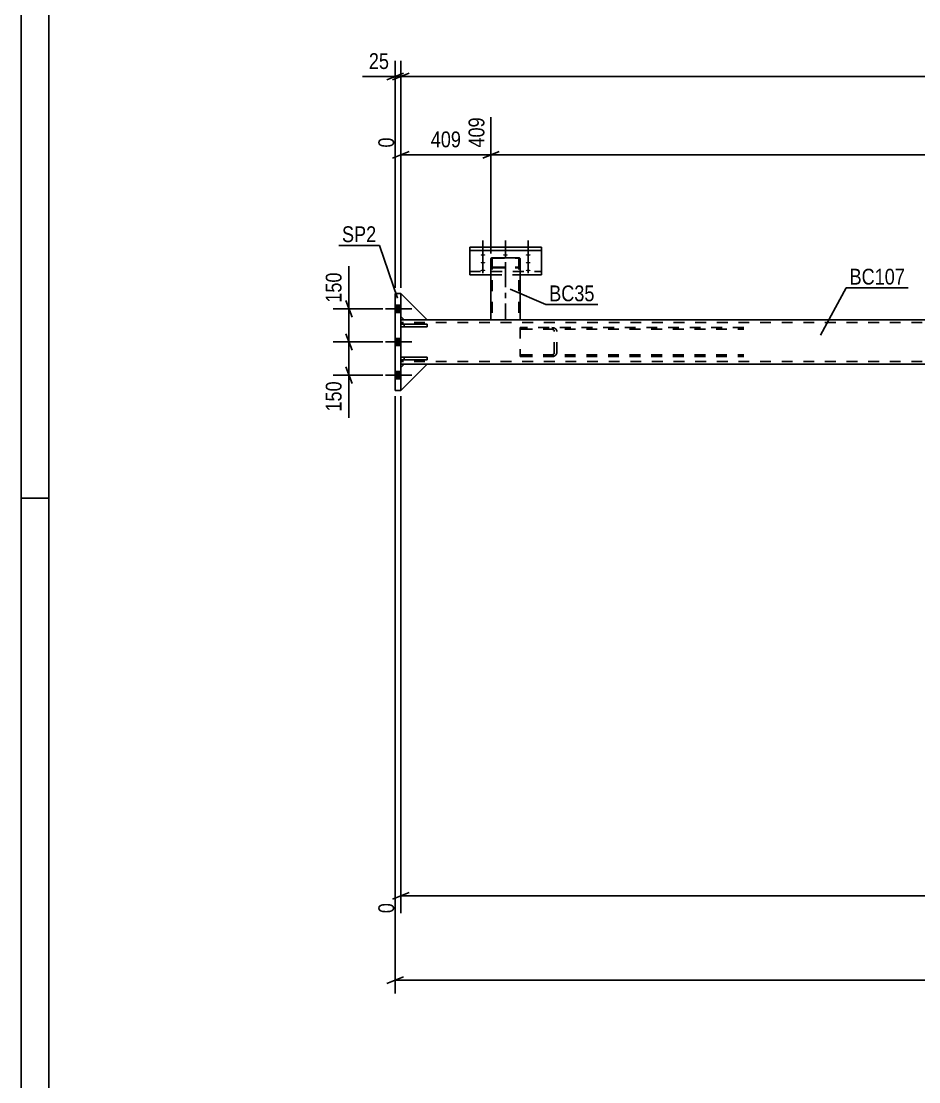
# Model space of a CAD drawing. Header units: millimetres. Extents: x -141 to 1048, y -561 to 280.
# Drawn here: x -140.8 to 21.9, y -368.4 to -176.2 of the extents above; entities that cross this region are included whole.
import ezdxf

# ---------------------------------------------------------------- set-up
doc = ezdxf.new("R2010")
doc.units = ezdxf.units.MM
doc.linetypes.add('DXK_LINE_DOT2', pattern=[3.9198, 1.9599, -1.9599])
doc.linetypes.add('DXK_LINE_DOT3', pattern=[5.9187, 2.979, -0.9799, 0.9799, -0.9799])
doc.styles.add('Arial Narrow', font='ARIALN.TTF', dxfattribs={"height": 0.2})

# ---------------------------------------------------------------- blocks, each defined once
blk = doc.blocks.new('Unknown-389626618-1160')
at = {"color": 5, "linetype": 'Continuous'}
for p, q in [((-140.8, 280.39), (-140.8, -560.61)), ((-135.8, 275.39), (-135.8, -555.61)), ((-135.8, -262.61), (-140.8, -262.61))]:
    blk.add_line(p, q, dxfattribs=at)
blk = doc.blocks.new('Part-389626618-35982 - 35981')
at = {"color": 7, "linetype": 'DXK_LINE_DOT2'}
for p, q in [((-50.1, -231.67), (-50.36, -231.71)), ((-50.36, -231.71), (-50.36, -236.91)), ((-50.36, -232.06), (-50.27, -232.02)), ((-50.27, -232.02), (-50.1, -231.99)), ((-9.82, -231.67), (-50.1, -231.67)), ((-50.1, -231.99), (-9.82, -231.99)), ((-44.28, -231.72), (-44.61, -231.67)), ((-44.61, -231.99), (-44.44, -232.02)), ((-44.21, -232.19), (-44.17, -232.31)), ((-44.17, -236.31), (-44.17, -232.31)), ((-43.73, -232.31), (-43.8, -232.07)), ((-43.73, -236.31), (-43.73, -232.31)), ((-44.17, -236.31), (-44.21, -236.43)), ((-43.8, -236.56), (-43.73, -236.31)), ((-50.27, -236.61), (-50.36, -236.56)), ((-50.36, -236.91), (-50.1, -236.95)), ((-50.1, -236.63), (-50.27, -236.61)), ((-50.1, -236.63), (-9.82, -236.63)), ((-50.1, -236.95), (-9.82, -236.95)), ((-44.44, -236.61), (-44.61, -236.63)), ((-44.61, -236.95), (-44.28, -236.9))]:
    blk.add_line(p, q, dxfattribs=at)
for centre, radius, start, end in [((-44.54, -232.4), 0.401, 32.4104, 75.4453), ((-44.48, -232.5), 0.802, 32.4104, 75.4453), ((-44.54, -236.22), 0.401, 284.5547, 327.5896), ((-44.48, -236.13), 0.802, 284.5547, 327.5896)]:
    blk.add_arc(centre, radius, start, end, dxfattribs=at)
blk = doc.blocks.new('Part-389626618-35997 - 35981')
at = {"color": 2, "linetype": 'Continuous'}
for p, q in [((-55.6, -219.14), (-55.5, -219.08)), ((-55.5, -219.08), (-55.34, -219.05)), ((-55.34, -219.05), (-55.16, -219.03)), ((-55.16, -219.03), (-50.84, -219.03)), ((-50.84, -219.03), (-50.66, -219.05)), ((-50.66, -219.05), (-50.5, -219.08)), ((-50.5, -219.08), (-50.4, -219.14)), ((-55.64, -219.2), (-55.6, -219.14)), ((-55.64, -219.2), (-55.64, -230.31)), ((-50.4, -219.14), (-50.36, -219.2)), ((-50.36, -219.2), (-50.36, -230.31)), ((-55.61, -230.31), (-50.4, -230.31)), ((-50.4, -230.31), (-50.39, -230.31))]:
    blk.add_line(p, q, dxfattribs=at)
at = {"color": 7, "linetype": 'DXK_LINE_DOT2'}
for p, q in [((-55.25, -219.12), (-55.33, -219.14)), ((-55.16, -219.12), (-55.25, -219.12)), ((-55.16, -219.12), (-50.84, -219.12)), ((-50.75, -219.12), (-50.84, -219.12)), ((-50.67, -219.14), (-50.75, -219.12)), ((-55.6, -220.74), (-55.64, -220.68)), ((-55.5, -220.79), (-55.6, -220.74)), ((-55.34, -220.83), (-55.5, -220.79)), ((-55.38, -219.17), (-55.4, -219.2)), ((-55.4, -219.2), (-55.4, -230.31)), ((-55.4, -220.68), (-55.38, -220.71)), ((-55.33, -219.14), (-55.38, -219.17)), ((-55.38, -220.71), (-55.33, -220.73)), ((-55.16, -220.84), (-55.34, -220.83)), ((-55.33, -220.73), (-55.25, -220.75)), ((-55.25, -220.75), (-55.16, -220.76)), ((-55.16, -220.76), (-50.84, -220.76)), ((-55.16, -220.84), (-50.84, -220.84)), ((-50.84, -220.76), (-50.75, -220.75)), ((-50.66, -220.83), (-50.84, -220.84)), ((-50.75, -220.75), (-50.67, -220.73)), ((-50.62, -219.17), (-50.67, -219.14)), ((-50.67, -220.73), (-50.66, -220.73)), ((-50.66, -220.73), (-50.62, -220.71)), ((-50.5, -220.79), (-50.66, -220.83)), ((-50.6, -219.2), (-50.62, -219.17)), ((-50.62, -220.71), (-50.6, -220.68)), ((-50.6, -219.2), (-50.6, -230.31)), ((-50.4, -220.74), (-50.5, -220.79)), ((-50.36, -220.68), (-50.4, -220.74)), ((-55.64, -230.31), (-55.61, -230.31)), ((-55.64, -230.31), (-55.61, -230.31)), ((-50.62, -230.31), (-50.6, -230.31)), ((-50.36, -230.31), (-50.39, -230.31)), ((-50.39, -230.31), (-50.36, -230.31))]:
    blk.add_line(p, q, dxfattribs=at)
at = {"color": 7, "linetype": 'DXK_LINE_DOT3'}
blk.add_line((-53, -230.31), (-53, -219.94), dxfattribs=at)
blk = doc.blocks.new('Bolt-389626618-36134 - 35981')
at = {"linetype": 'Continuous'}
for points in [[(-73, -227.65), (-73, -228.97), (-72, -228.97), (-72, -227.65)], [(-73, -227.65), (-73, -228.97), (-72, -228.97), (-72, -227.65)], [(-73, -227.65), (-73, -228.97), (-72, -228.97), (-72, -227.65)], [(-73, -227.65), (-73, -228.97), (-72, -228.97), (-72, -227.65)], [(-73, -233.65), (-73, -234.97), (-72, -234.97), (-72, -233.65)], [(-73, -233.65), (-73, -234.97), (-72, -234.97), (-72, -233.65)], [(-73, -239.65), (-73, -240.97), (-72, -240.97), (-72, -239.65)], [(-73, -239.65), (-73, -240.97), (-72, -240.97), (-72, -239.65)], [(-73, -239.65), (-73, -240.97), (-72, -240.97), (-72, -239.65)], [(-73, -239.65), (-73, -240.97), (-72, -240.97), (-72, -239.65)]]:
    blk.add_hatch(color=1, dxfattribs=at).paths.add_polyline_path(points)
at = {"color": 1, "linetype": 'Continuous'}
for p, q in [((-74.76, -228.31), (-70, -228.31)), ((-74.76, -228.31), (-70, -228.31)), ((-74.76, -228.31), (-70, -228.31)), ((-74.76, -228.31), (-70, -228.31)), ((-73, -227.65), (-72, -227.65)), ((-73, -227.65), (-72, -227.65)), ((-73, -227.65), (-72, -227.65)), ((-73, -227.65), (-72, -227.65)), ((-73, -228.97), (-72, -228.97)), ((-73, -228.97), (-72, -228.97)), ((-73, -228.97), (-72, -228.97)), ((-73, -228.97), (-72, -228.97)), ((-74.76, -234.31), (-70, -234.31)), ((-74.76, -234.31), (-70, -234.31)), ((-73, -233.65), (-72, -233.65)), ((-73, -233.65), (-72, -233.65)), ((-73, -234.97), (-72, -234.97)), ((-73, -234.97), (-72, -234.97)), ((-73, -239.65), (-72, -239.65)), ((-73, -239.65), (-72, -239.65)), ((-73, -239.65), (-72, -239.65)), ((-73, -239.65), (-72, -239.65)), ((-74.76, -240.31), (-70, -240.31)), ((-74.76, -240.31), (-70, -240.31)), ((-74.76, -240.31), (-70, -240.31)), ((-74.76, -240.31), (-70, -240.31)), ((-73, -240.97), (-72, -240.97)), ((-73, -240.97), (-72, -240.97)), ((-73, -240.97), (-72, -240.97)), ((-73, -240.97), (-72, -240.97))]:
    blk.add_line(p, q, dxfattribs=at)
blk = doc.blocks.new('Part-389626618-36077 - 35981')
at = {"color": 2, "linetype": 'Continuous'}
for p, q in [((-72, -230.31), (-71.4, -230.31)), ((-67.2, -230.31), (-55.61, -230.31)), ((184.39, -230.31), (-50.39, -230.31)), ((-72, -238.31), (-71.4, -238.31)), ((184.39, -238.31), (-67.2, -238.31))]:
    blk.add_line(p, q, dxfattribs=at)
at = {"color": 7, "linetype": 'DXK_LINE_DOT2'}
for p, q in [((-72, -230.31), (-72, -238.31)), ((-71.4, -230.31), (-67.2, -230.31)), ((555.64, -230.31), (-55.61, -230.31)), ((-55.61, -230.31), (-50.39, -230.31)), ((555.64, -230.79), (-72, -230.79)), ((555.64, -237.83), (-72, -237.83)), ((-67.2, -238.31), (-71.4, -238.31))]:
    blk.add_line(p, q, dxfattribs=at)
blk = doc.blocks.new('Part-389626618-36078 - 35981')
at = {"color": 7, "linetype": 'DXK_LINE_DOT2'}
for p, q in [((-72, -238.91), (-71.4, -238.31)), ((-67.2, -238.31), (-72, -243.11)), ((-71.4, -238.31), (-67.2, -238.31)), ((-72, -243.11), (-72, -238.91)), ((-72, -238.91), (-72, -243.11))]:
    blk.add_line(p, q, dxfattribs=at)
blk = doc.blocks.new('Part-389626618-36079 - 35981')
at = {"color": 7, "linetype": 'DXK_LINE_DOT2'}
for p, q in [((-72, -238.91), (-71.4, -238.31)), ((-67.2, -238.31), (-72, -243.11)), ((-71.4, -238.31), (-67.2, -238.31)), ((-72, -243.11), (-72, -238.91)), ((-72, -238.91), (-72, -243.11))]:
    blk.add_line(p, q, dxfattribs=at)
blk = doc.blocks.new('Part-389626618-36080 - 35981')
at = {"color": 2, "linetype": 'Continuous'}
for p, q in [((-72, -238.91), (-71.4, -238.31)), ((-67.2, -238.31), (-72, -243.11)), ((-71.4, -238.31), (-67.2, -238.31))]:
    blk.add_line(p, q, dxfattribs=at)
at = {"color": 7, "linetype": 'DXK_LINE_DOT2'}
for p, q in [((-72, -238.91), (-72, -243.11)), ((-72, -243.11), (-72, -238.91))]:
    blk.add_line(p, q, dxfattribs=at)
blk = doc.blocks.new('Part-389626618-36082 - 35981')
at = {"color": 7, "linetype": 'DXK_LINE_DOT2'}
for p, q in [((-67.2, -230.31), (-72, -225.51)), ((-72, -225.51), (-72, -229.71)), ((-72, -229.71), (-72, -225.51)), ((-72, -229.71), (-71.4, -230.31)), ((-71.4, -230.31), (-67.2, -230.31))]:
    blk.add_line(p, q, dxfattribs=at)
blk = doc.blocks.new('Part-389626618-36083 - 35981')
at = {"color": 2, "linetype": 'Continuous'}
for p, q in [((-67.2, -230.31), (-72, -225.51)), ((-72, -229.71), (-71.4, -230.31)), ((-71.4, -230.31), (-67.2, -230.31))]:
    blk.add_line(p, q, dxfattribs=at)
at = {"color": 7, "linetype": 'DXK_LINE_DOT2'}
for p, q in [((-72, -229.71), (-72, -225.51)), ((-72, -225.51), (-72, -229.71))]:
    blk.add_line(p, q, dxfattribs=at)
blk = doc.blocks.new('Part-389626618-36019 - 35981')
at = {"color": 2, "linetype": 'Continuous'}
for p, q in [((-73, -243.11), (-73, -225.51)), ((-72, -225.51), (-73, -225.51)), ((-72, -243.11), (-72, -225.51)), ((-73, -243.11), (-72, -243.11))]:
    blk.add_line(p, q, dxfattribs=at)
at = {"color": 7, "linetype": 'DXK_LINE_DOT2'}
blk.add_line((-73, -225.51), (-73, -243.11), dxfattribs=at)
blk = doc.blocks.new('Part-389626618-36087 - 35981')
at = {"color": 7, "linetype": 'DXK_LINE_DOT2'}
for p, q in [((-67.2, -237.07), (-72, -237.07)), ((-72, -237.07), (-72, -237.55)), ((-72, -237.55), (-72, -237.07)), ((-72, -237.55), (-67.2, -237.55)), ((-71.4, -237.55), (-71.4, -237.07)), ((-67.2, -237.55), (-67.2, -237.07))]:
    blk.add_line(p, q, dxfattribs=at)
blk = doc.blocks.new('Part-389626618-36027 - 35981')
at = {"color": 2, "linetype": 'Continuous'}
for p, q in [((-59.5, -222.16), (-59.5, -217.11)), ((-59.5, -217.11), (-46.5, -217.11)), ((-46.5, -217.11), (-46.5, -222.16)), ((-46.5, -217.71), (-59.5, -217.71)), ((-59.5, -222.16), (-55.64, -222.16)), ((-50.36, -222.16), (-46.5, -222.16))]:
    blk.add_line(p, q, dxfattribs=at)
at = {"color": 7, "linetype": 'DXK_LINE_DOT2'}
for p, q in [((-59.5, -221.56), (-46.5, -221.56)), ((-55.64, -222.16), (-50.36, -222.16))]:
    blk.add_line(p, q, dxfattribs=at)
blk = doc.blocks.new('Part-389626618-36081 - 35981')
at = {"color": 7, "linetype": 'DXK_LINE_DOT2'}
for p, q in [((-67.2, -230.31), (-72, -225.51)), ((-72, -225.51), (-72, -229.71)), ((-72, -229.71), (-72, -225.51)), ((-72, -229.71), (-71.4, -230.31)), ((-71.4, -230.31), (-67.2, -230.31))]:
    blk.add_line(p, q, dxfattribs=at)
blk = doc.blocks.new('Part-389626618-36084 - 35981')
at = {"color": 2, "linetype": 'Continuous'}
for p, q in [((-72, -231.55), (-72, -231.07)), ((-72, -231.07), (-67.2, -231.07)), ((-72, -231.55), (-67.2, -231.55)), ((-67.2, -231.55), (-67.2, -231.07))]:
    blk.add_line(p, q, dxfattribs=at)
at = {"color": 7, "linetype": 'DXK_LINE_DOT2'}
for p, q in [((-72, -231.07), (-72, -231.55)), ((-71.4, -231.55), (-71.4, -231.07))]:
    blk.add_line(p, q, dxfattribs=at)
blk = doc.blocks.new('Part-389626618-36085 - 35981')
at = {"color": 2, "linetype": 'Continuous'}
for p, q in [((-72, -237.55), (-72, -237.07)), ((-72, -237.07), (-67.2, -237.07)), ((-72, -237.55), (-67.2, -237.55)), ((-67.2, -237.55), (-67.2, -237.07))]:
    blk.add_line(p, q, dxfattribs=at)
at = {"color": 7, "linetype": 'DXK_LINE_DOT2'}
for p, q in [((-72, -237.07), (-72, -237.55)), ((-71.4, -237.55), (-71.4, -237.07))]:
    blk.add_line(p, q, dxfattribs=at)
blk = doc.blocks.new('Part-389626618-36086 - 35981')
at = {"color": 7, "linetype": 'DXK_LINE_DOT2'}
for p, q in [((-67.2, -231.07), (-72, -231.07)), ((-72, -231.07), (-72, -231.55)), ((-72, -231.55), (-72, -231.07)), ((-72, -231.55), (-67.2, -231.55)), ((-71.4, -231.55), (-71.4, -231.07)), ((-67.2, -231.55), (-67.2, -231.07))]:
    blk.add_line(p, q, dxfattribs=at)
blk = doc.blocks.new('Bolt-389626618-36140 - 35981')
at = {"linetype": 'Continuous'}
for points in [[(-57.1, -218.38), (-57.01, -218.39), (-56.92, -218.4), (-56.84, -218.41), (-56.77, -218.43), (-56.72, -218.46), (-56.68, -218.49), (-56.66, -218.52), (-56.66, -218.55), (-56.68, -218.58), (-56.72, -218.61), (-56.77, -218.64), (-56.84, -218.66), (-56.92, -218.67), (-57.01, -218.68), (-57.1, -218.69), (-57.19, -218.68), (-57.28, -218.67), (-57.36, -218.66), (-57.43, -218.64), (-57.48, -218.61), (-57.52, -218.58), (-57.54, -218.55), (-57.54, -218.52), (-57.52, -218.49), (-57.48, -218.46), (-57.43, -218.43), (-57.36, -218.41), (-57.28, -218.4), (-57.19, -218.39)], [(-53.02, -218.38), (-52.93, -218.39), (-52.84, -218.4), (-52.76, -218.41), (-52.69, -218.43), (-52.64, -218.46), (-52.6, -218.49), (-52.58, -218.52), (-52.58, -218.55), (-52.6, -218.58), (-52.64, -218.61), (-52.69, -218.64), (-52.76, -218.66), (-52.84, -218.67), (-52.93, -218.68), (-53.02, -218.69), (-53.11, -218.68), (-53.2, -218.67), (-53.28, -218.66), (-53.35, -218.64), (-53.4, -218.61), (-53.44, -218.58), (-53.46, -218.55), (-53.46, -218.52), (-53.44, -218.49), (-53.4, -218.46), (-53.35, -218.43), (-53.28, -218.41), (-53.2, -218.4), (-53.11, -218.39)], [(-48.9, -218.38), (-48.81, -218.39), (-48.72, -218.4), (-48.64, -218.41), (-48.57, -218.43), (-48.52, -218.46), (-48.48, -218.49), (-48.46, -218.52), (-48.46, -218.55), (-48.48, -218.58), (-48.52, -218.61), (-48.57, -218.64), (-48.64, -218.66), (-48.72, -218.67), (-48.81, -218.68), (-48.9, -218.69), (-48.99, -218.68), (-49.08, -218.67), (-49.16, -218.66), (-49.23, -218.64), (-49.28, -218.61), (-49.32, -218.58), (-49.34, -218.55), (-49.34, -218.52), (-49.32, -218.49), (-49.28, -218.46), (-49.23, -218.43), (-49.16, -218.41), (-49.08, -218.4), (-48.99, -218.39)], [(-57.1, -219.79), (-57.01, -219.8), (-56.92, -219.81), (-56.84, -219.82), (-56.77, -219.84), (-56.72, -219.87), (-56.68, -219.9), (-56.66, -219.93), (-56.66, -219.96), (-56.68, -219.99), (-56.72, -220.02), (-56.77, -220.05), (-56.84, -220.07), (-56.92, -220.08), (-57.01, -220.09), (-57.1, -220.09), (-57.19, -220.09), (-57.28, -220.08), (-57.36, -220.07), (-57.43, -220.05), (-57.48, -220.02), (-57.52, -219.99), (-57.54, -219.96), (-57.54, -219.93), (-57.52, -219.9), (-57.48, -219.87), (-57.43, -219.84), (-57.36, -219.82), (-57.28, -219.81), (-57.19, -219.8)], [(-48.9, -219.79), (-48.81, -219.8), (-48.72, -219.81), (-48.64, -219.82), (-48.57, -219.84), (-48.52, -219.87), (-48.48, -219.9), (-48.46, -219.93), (-48.46, -219.96), (-48.48, -219.99), (-48.52, -220.02), (-48.57, -220.05), (-48.64, -220.07), (-48.72, -220.08), (-48.81, -220.09), (-48.9, -220.09), (-48.99, -220.09), (-49.08, -220.08), (-49.16, -220.07), (-49.23, -220.05), (-49.28, -220.02), (-49.32, -219.99), (-49.34, -219.96), (-49.34, -219.93), (-49.32, -219.9), (-49.28, -219.87), (-49.23, -219.84), (-49.16, -219.82), (-49.08, -219.81), (-48.99, -219.8)], [(-57.1, -221.19), (-57.01, -221.19), (-56.92, -221.2), (-56.84, -221.22), (-56.77, -221.24), (-56.72, -221.26), (-56.68, -221.29), (-56.66, -221.32), (-56.66, -221.36), (-56.68, -221.39), (-56.72, -221.42), (-56.77, -221.44), (-56.84, -221.46), (-56.92, -221.48), (-57.01, -221.49), (-57.1, -221.49), (-57.19, -221.49), (-57.28, -221.48), (-57.36, -221.46), (-57.43, -221.44), (-57.48, -221.42), (-57.52, -221.39), (-57.54, -221.36), (-57.54, -221.32), (-57.52, -221.29), (-57.48, -221.26), (-57.43, -221.24), (-57.36, -221.22), (-57.28, -221.2), (-57.19, -221.19)], [(-48.9, -221.19), (-48.81, -221.19), (-48.72, -221.2), (-48.64, -221.22), (-48.57, -221.24), (-48.52, -221.26), (-48.48, -221.29), (-48.46, -221.32), (-48.46, -221.36), (-48.48, -221.39), (-48.52, -221.42), (-48.57, -221.44), (-48.64, -221.46), (-48.72, -221.48), (-48.81, -221.49), (-48.9, -221.49), (-48.99, -221.49), (-49.08, -221.48), (-49.16, -221.46), (-49.23, -221.44), (-49.28, -221.42), (-49.32, -221.39), (-49.34, -221.36), (-49.34, -221.32), (-49.32, -221.29), (-49.28, -221.26), (-49.23, -221.24), (-49.16, -221.22), (-49.08, -221.2), (-48.99, -221.19)]]:
    blk.add_hatch(color=1, dxfattribs=at).paths.add_polyline_path(points)
at = {"color": 1, "linetype": 'Continuous'}
for p, q in [((-57.1, -219.02), (-57.1, -215.9)), ((-53.02, -219.02), (-53.02, -215.9)), ((-48.9, -219.02), (-48.9, -215.9)), ((-57.1, -220.43), (-57.1, -217.31)), ((-57.1, -221.83), (-57.1, -218.71)), ((-48.9, -220.43), (-48.9, -217.31)), ((-48.9, -221.83), (-48.9, -218.71))]:
    blk.add_line(p, q, dxfattribs=at)
at = {"color": 1, "linetype": 'DXK_LINE_DOT2'}
blk.add_line((-53.02, -221.83), (-53.02, -218.71), dxfattribs=at)
blk = doc.blocks.new('StraightDimension-389626618-37029 - 35981')
at = {"color": 7, "linetype": 'Continuous'}
for p, q in [((184.36, -218.25), (184.36, -191.76)), ((-55.64, -218.25), (-55.64, -193.59)), ((-54.14, -199.77), (-57.14, -200.97)), ((182.86, -200.97), (185.86, -199.77)), ((-55.64, -200.37), (184.36, -200.37))]:
    blk.add_line(p, q, dxfattribs=at)
at = {"color": 0, "linetype": 'Continuous'}
blk.add_wipeout([(183.76, -191.16), (179.56, -191.16), (179.56, -199.67), (183.76, -199.67)], dxfattribs=at)
at = {"color": 0}
blk.add_wipeout([(68.62, -199.62), (68.62, -195.42), (60.1, -195.42), (60.1, -199.62)], dxfattribs=at)
at = {"color": 3, "linetype": 'Continuous', "style": 'Arial Narrow'}
blk.add_text('6409', height=2.863, rotation=90.0002, dxfattribs=at).set_placement((183.16, -199.07))
at = {"color": 3, "style": 'Arial Narrow'}
blk.add_text('6000', height=2.863, dxfattribs=at).set_placement((60.7, -199.02))
blk = doc.blocks.new('StraightDimension-389626618-37030 - 35981')
at = {"color": 7, "linetype": 'Continuous'}
for p, q in [((-55.64, -218.25), (-55.64, -193.59)), ((-72, -224.51), (-72, -197.24)), ((-70.5, -199.77), (-73.5, -200.97)), ((-57.14, -200.97), (-54.14, -199.77)), ((-72, -200.37), (-55.64, -200.37))]:
    blk.add_line(p, q, dxfattribs=at)
at = {"color": 0}
blk.add_wipeout([(-60.48, -199.62), (-60.48, -195.42), (-67.16, -195.42), (-67.16, -199.62)], dxfattribs=at)
at = {"color": 0, "linetype": 'Continuous'}
blk.add_wipeout([(-72.6, -196.64), (-76.8, -196.64), (-76.8, -199.67), (-72.6, -199.67)], dxfattribs=at)
at = {"color": 3, "linetype": 'Continuous', "style": 'Arial Narrow'}
blk.add_text('0', height=2.86, rotation=90.0002, dxfattribs=at).set_placement((-73.2, -199.07))
at = {"color": 0, "linetype": 'Continuous'}
blk.add_wipeout([(-56.24, -192.99), (-60.44, -192.99), (-60.44, -199.67), (-56.24, -199.67)], dxfattribs=at)
at = {"color": 3, "linetype": 'Continuous', "style": 'Arial Narrow'}
blk.add_text('409', height=2.863, rotation=90.0002, dxfattribs=at).set_placement((-56.84, -199.07))
at = {"color": 3, "style": 'Arial Narrow'}
blk.add_text('409', height=2.863, dxfattribs=at).set_placement((-66.56, -199.02))
blk = doc.blocks.new('StraightDimension-389626618-37331 - 35981')
at = {"color": 7, "linetype": 'Continuous'}
for p, q in [((-72, -244.11), (-72, -337.83)), ((184.36, -318.78), (184.36, -343.31)), ((-70.5, -334.1), (-73.5, -335.3)), ((182.86, -335.3), (185.86, -334.1)), ((-72, -334.7), (184.36, -334.7))]:
    blk.add_line(p, q, dxfattribs=at)
at = {"color": 0}
blk.add_wipeout([(60.44, -333.95), (60.44, -329.75), (51.92, -329.75), (51.92, -333.95)], dxfattribs=at)
at = {"color": 0, "linetype": 'Continuous'}
for points in [[(-72.6, -335.4), (-76.8, -335.4), (-76.8, -338.43), (-72.6, -338.43)], [(183.76, -335.4), (179.56, -335.4), (179.56, -343.91), (183.76, -343.91)]]:
    blk.add_wipeout(points, dxfattribs=at)
at = {"color": 3, "style": 'Arial Narrow'}
blk.add_text('6409', height=2.863, dxfattribs=at).set_placement((52.52, -333.35))
at = {"color": 3, "linetype": 'Continuous', "style": 'Arial Narrow'}
for s, height, p in [('0', 2.86, (-73.2, -337.83)), ('6409', 2.863, (183.16, -343.31))]:
    blk.add_text(s, height=height, rotation=90.0002, dxfattribs=at).set_placement(p)
blk = doc.blocks.new('StraightDimension-389626618-38361 - 35981')
at = {"color": 7, "linetype": 'Continuous'}
for p, q in [((-73, -244.11), (-73, -352.36)), ((-71.5, -349.36), (-74.5, -350.56)), ((-73, -349.96), (567.54, -349.96))]:
    blk.add_line(p, q, dxfattribs=at)
blk = doc.blocks.new('StraightDimension-389626618-44401 - 35981')
at = {"color": 7, "linetype": 'Continuous'}
for p, q in [((-72, -224.51), (-72, -183.33)), ((-70.5, -185.58), (-73.5, -186.78)), ((-72, -186.18), (566.54, -186.18))]:
    blk.add_line(p, q, dxfattribs=at)
blk = doc.blocks.new('StraightDimension-389626618-44402 - 35981')
at = {"color": 7, "linetype": 'Continuous'}
for p, q in [((-73, -224.51), (-73, -183.33)), ((-72, -224.51), (-72, -183.33)), ((-74.5, -186.78), (-71.5, -185.58)), ((-70.5, -185.58), (-73.5, -186.78)), ((-73, -186.18), (-72, -186.18))]:
    blk.add_line(p, q, dxfattribs=at)
at = {"color": 0}
blk.add_wipeout([(-73.52, -185.43), (-73.52, -181.23), (-78.38, -181.23), (-78.38, -185.43)], dxfattribs=at)
at = {"color": 7, "linetype": 'Continuous'}
blk.add_line((-73, -186.18), (-78.91, -186.18), dxfattribs=at)
blk.add_line((-73, -186.18), (-78.91, -186.18), dxfattribs=at)
at = {"color": 3, "style": 'Arial Narrow'}
blk.add_text('25', height=2.863, dxfattribs=at).set_placement((-77.78, -184.83))
blk = doc.blocks.new('StraightDimension-389626618-53267 - 35981')
at = {"color": 7, "linetype": 'Continuous'}
for p, q in [((-81.98, -226.81), (-80.78, -229.81)), ((-75.23, -228.31), (-84.23, -228.31)), ((-81.38, -234.31), (-81.38, -228.31)), ((-75.23, -234.31), (-84.23, -234.31)), ((-80.78, -235.81), (-81.98, -232.81))]:
    blk.add_line(p, q, dxfattribs=at)
at = {"color": 0}
blk.add_wipeout([(-82.13, -221.1), (-86.33, -221.1), (-86.33, -227.79), (-82.13, -227.79)], dxfattribs=at)
at = {"color": 7, "linetype": 'Continuous'}
blk.add_line((-81.38, -228.31), (-81.38, -220.58), dxfattribs=at)
blk.add_line((-81.38, -228.31), (-81.38, -220.58), dxfattribs=at)
at = {"color": 3, "style": 'Arial Narrow'}
blk.add_text('150', height=2.863, rotation=90.0002, dxfattribs=at).set_placement((-82.73, -227.19))
blk = doc.blocks.new('StraightDimension-389626618-53268 - 35981')
at = {"color": 7, "linetype": 'Continuous'}
for p, q in [((-75.23, -234.31), (-84.23, -234.31)), ((-81.98, -232.81), (-80.78, -235.81)), ((-81.38, -240.31), (-81.38, -234.31)), ((-80.78, -241.81), (-81.98, -238.81)), ((-75.23, -240.31), (-84.23, -240.31))]:
    blk.add_line(p, q, dxfattribs=at)
at = {"color": 0}
blk.add_wipeout([(-82.13, -240.84), (-86.33, -240.84), (-86.33, -247.52), (-82.13, -247.52)], dxfattribs=at)
at = {"color": 7, "linetype": 'Continuous'}
blk.add_line((-81.38, -240.31), (-81.38, -248.05), dxfattribs=at)
blk.add_line((-81.38, -240.31), (-81.38, -248.05), dxfattribs=at)
at = {"color": 3, "style": 'Arial Narrow'}
blk.add_text('150', height=2.863, rotation=90.0002, dxfattribs=at).set_placement((-82.73, -246.92))
blk = doc.blocks.new('Mark-389626618-37861 - 35981')
at = {"color": 0}
blk.add_wipeout([(-36.86, -226.93), (-36.86, -223.93), (-45.09, -223.93), (-45.09, -226.93)], dxfattribs=at)
blk.add_wipeout([(-36.86, -226.93), (-36.86, -223.93), (-45.09, -223.93), (-45.09, -226.93)], dxfattribs=at)
at = {"color": 30, "linetype": 'Continuous'}
for p, q in [((-52.19, -224.71), (-45.69, -227.53)), ((-45.69, -227.53), (-36.26, -227.53))]:
    blk.add_line(p, q, dxfattribs=at)
at = {"color": 3, "style": 'Arial Narrow'}
blk.add_text('BC35', height=2.863, dxfattribs=at).set_placement((-45.09, -226.93))
blk = doc.blocks.new('Mark-389626618-37873 - 35981')
at = {"color": 0}
blk.add_wipeout([(-76.43, -216.21), (-76.43, -213.21), (-82.65, -213.21), (-82.65, -216.21)], dxfattribs=at)
blk.add_wipeout([(-76.43, -216.21), (-76.43, -213.21), (-82.65, -213.21), (-82.65, -216.21)], dxfattribs=at)
at = {"color": 30, "linetype": 'Continuous'}
for p in [(-83.25, -216.81), (-72.6, -226.38)]:
    blk.add_line(p, (-75.83, -216.81), dxfattribs=at)
at = {"color": 3, "style": 'Arial Narrow'}
blk.add_text('SP2', height=2.863, dxfattribs=at).set_placement((-82.65, -216.21))
blk = doc.blocks.new('Mark-389626618-37885 - 35981')
at = {"color": 0}
blk.add_wipeout([(19.41, -223.9), (19.41, -220.9), (9.36, -220.9), (9.36, -223.9)], dxfattribs=at)
blk.add_wipeout([(19.41, -223.9), (19.41, -220.9), (9.36, -220.9), (9.36, -223.9)], dxfattribs=at)
at = {"color": 30, "linetype": 'Continuous'}
for p, q in [((4.1, -233.06), (8.76, -224.5)), ((8.76, -224.5), (20.01, -224.5))]:
    blk.add_line(p, q, dxfattribs=at)
at = {"color": 3, "style": 'Arial Narrow'}
blk.add_text('BC107', height=2.863, dxfattribs=at).set_placement((9.36, -223.9))

msp = doc.modelspace()

# ---------------------------------------------------------------- block references
for name in ['Unknown-389626618-1160', 'Part-389626618-36027 - 35981', 'Bolt-389626618-36140 - 35981', 'Part-389626618-35997 - 35981', 'Part-389626618-36019 - 35981', 'Part-389626618-36082 - 35981', 'Part-389626618-36083 - 35981', 'Part-389626618-36081 - 35981', 'Bolt-389626618-36134 - 35981', 'Part-389626618-36077 - 35981', 'Part-389626618-36084 - 35981', 'Part-389626618-36086 - 35981', 'Part-389626618-35982 - 35981', 'Part-389626618-36087 - 35981', 'Part-389626618-36085 - 35981', 'Part-389626618-36078 - 35981', 'Part-389626618-36079 - 35981', 'Part-389626618-36080 - 35981']:
    msp.add_blockref(name, (0, 0))

# ---------------------------------------------------------------- next in the draw order: block references
for name in ['StraightDimension-389626618-37029 - 35981', 'StraightDimension-389626618-37331 - 35981']:
    msp.add_blockref(name, (0, 0))

# ---------------------------------------------------------------- next in the draw order: block references
for name in ['StraightDimension-389626618-37030 - 35981', 'StraightDimension-389626618-38361 - 35981']:
    msp.add_blockref(name, (0, 0))

# ---------------------------------------------------------------- next in the draw order: block references
msp.add_blockref('StraightDimension-389626618-44401 - 35981', (0, 0))

# ---------------------------------------------------------------- next in the draw order: block references
for name in ['StraightDimension-389626618-44402 - 35981', 'Mark-389626618-37885 - 35981', 'Mark-389626618-37861 - 35981']:
    msp.add_blockref(name, (0, 0))

# ---------------------------------------------------------------- next in the draw order: block references
msp.add_blockref('StraightDimension-389626618-53267 - 35981', (0, 0))

# ---------------------------------------------------------------- next in the draw order: block references
for name in ['Mark-389626618-37873 - 35981', 'StraightDimension-389626618-53268 - 35981']:
    msp.add_blockref(name, (0, 0))

doc.saveas('drawing.dxf')
